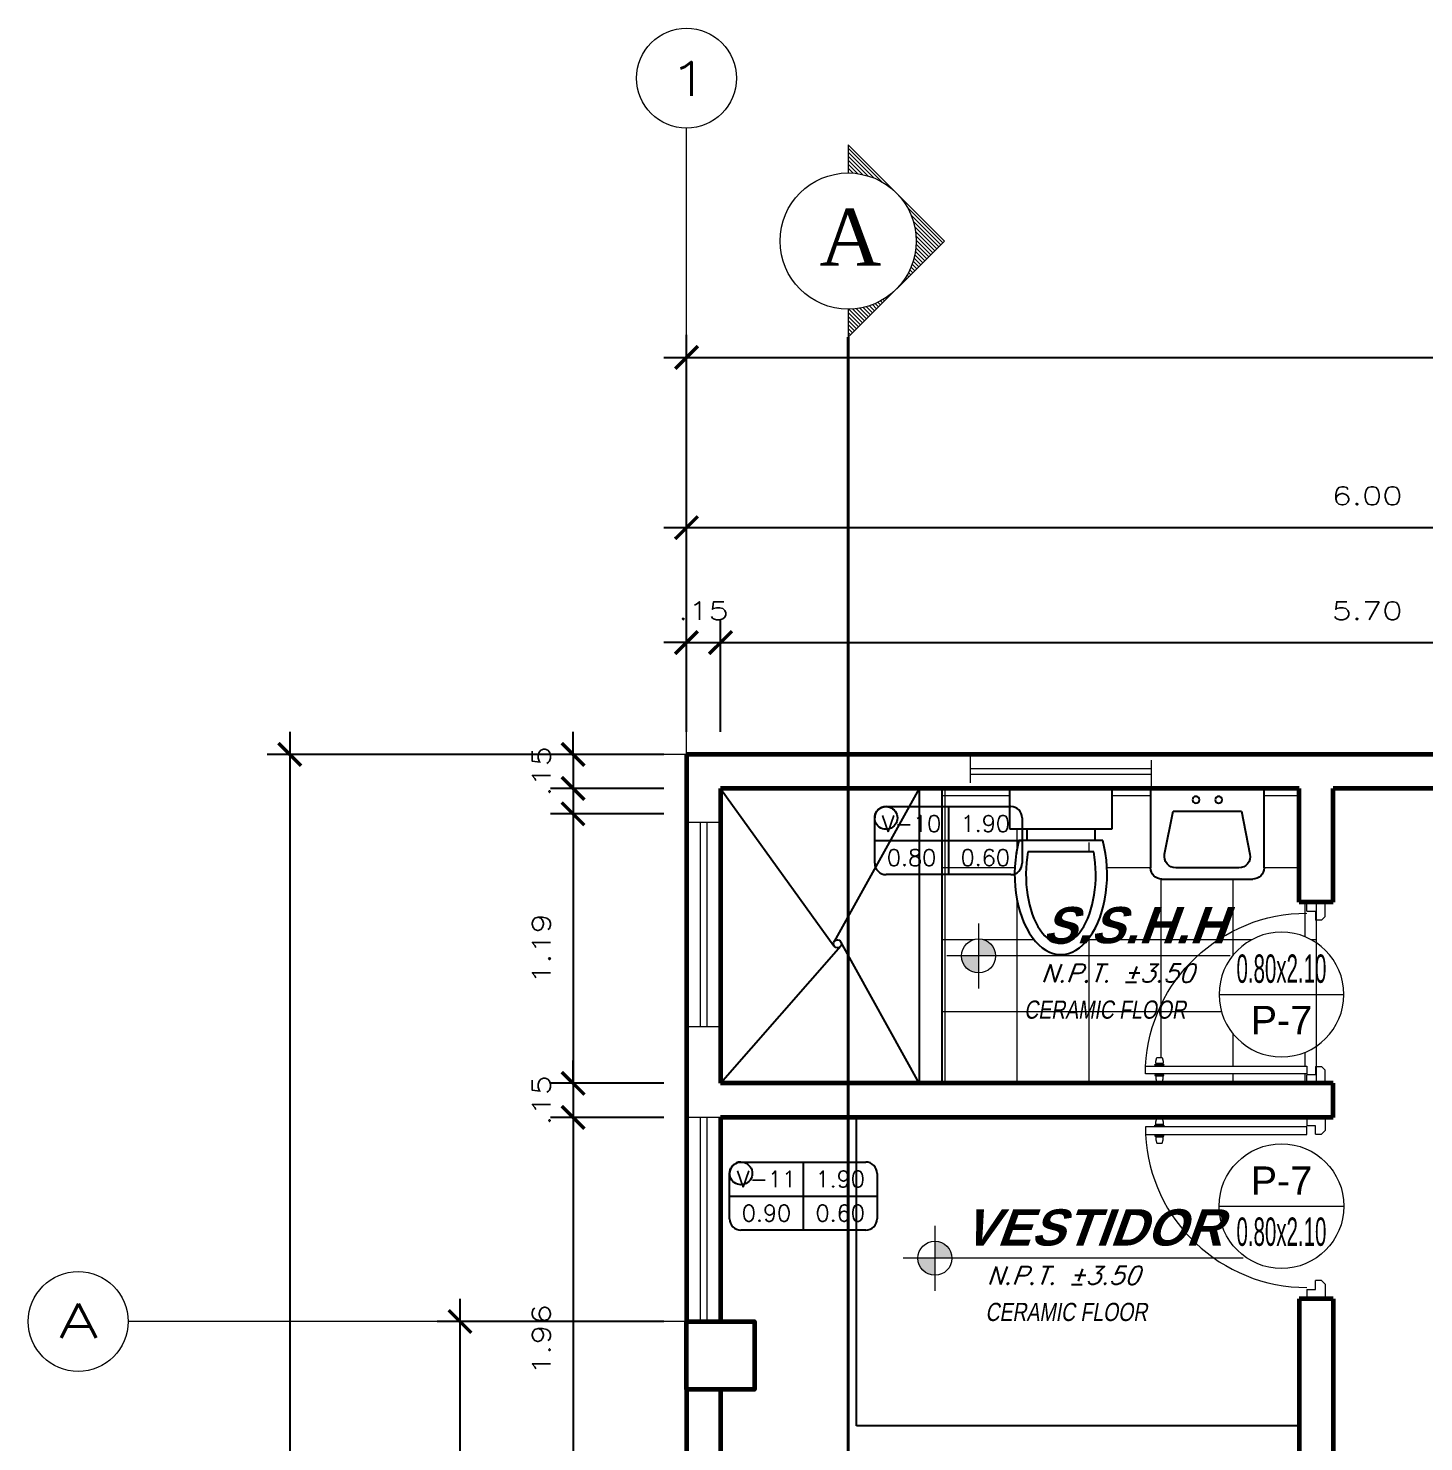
# Model space of a CAD drawing. Header units: millimetres. Extents: x 1313 to 1393.8, y 883.5 to 926.2.
# Drawn here: x 1332.88 to 1339.03, y 919.97 to 926.2 of the extents above; entities that cross this region are included whole.
import ezdxf
from ezdxf.enums import TextEntityAlignment as Align

# ---------------------------------------------------------------- set-up
doc = ezdxf.new("R2010")
doc.units = ezdxf.units.MM
doc.linetypes.add('ACAD_ISO02W100', pattern=[15, 12, -3])
doc.linetypes.add('HIDDEN2', pattern=[0.1875, 0.125, -0.0625])
for name, color, linetype, lineweight in [('ambientes', 254, 'Continuous', 25), ('columnas', 40, 'Continuous', 60), ('cotas', 87, 'Continuous', 15), ('COTNIV', 40, 'Continuous', 18), ('ejes', 147, 'Continuous', 5), ('INDICADORES', 101, 'Continuous', 5), ('Layer3', 31, 'Continuous', 5), ('Linea Corte', 24, 'ACAD_ISO02W100', 70), ('lineas delgadas', 252, 'Continuous', 5), ('Muros confinados', 3, 'Continuous', 60), ('proy', 42, 'HIDDEN2', 5), ('Puertas', 35, 'Continuous', 13), ('Texto niveles', 4, 'Continuous', 18), ('TEXTOS', 7, 'Continuous', 20)]:
    doc.layers.add(name, color=color, linetype=linetype, lineweight=lineweight)
for name, color, linetype in [('CODIGOS', 31, 'Continuous'), ('Muebles', 2, 'Continuous'), ('Muro Bajo', 2, 'Continuous')]:
    doc.layers.add(name, color=color, linetype=linetype)
doc.styles.add('ACOT', font='simplex.shx', dxfattribs={"height": 0.08})
doc.styles.add('AMBIENTES', font='arialbd.ttf', dxfattribs={"height": 0.18})
doc.styles.add('R80-50', font='romans.shx', dxfattribs={"width": 1.3, "height": 0.08})
doc.styles.add('ROMANS', font='romans')
doc.styles.add('STYLE1', font='arial.ttf')
doc.styles.add('TEXTOS', font='times.ttf', dxfattribs={"oblique": 20, "height": 0.2})
doc.styles.add('TITULOS', font='sanss___.ttf', dxfattribs={"height": 0.3})
doc.dimstyles.new('HORIZONTAL 1.1', dxfattribs={"dimtxt": 0.2, "dimasz": 0.1, "dimexe": 0.1, "dimexo": 0.1, "dimgap": 0.1, "dimtad": 2, "dimzin": 4, "dimdsep": 46, "dimtxsty": 'R80-50', "dimblk": 'ARCHTICK', "dimcen": 0.09, "dimdle": 0.1, "dimclrd": 256, "dimclre": 256, "dimclrt": 7, "dimaunit": 1, "dimazin": 0, "dimtfac": 1, "dimtix": 1, "dimtmove": 0, "dimatfit": 3, "dimldrblk": 'ARCHTICK', "dimfxl": 1, "dimtolj": 1, "dimtzin": 0, "dimarcsym": 0})

# ---------------------------------------------------------------- blocks, each defined once
blk = doc.blocks.new('_ArchTick')
at = {"color": 0, "const_width": 0.15}
blk.add_lwpolyline([(-0.5, -0.5), (0.5, 0.5)], dxfattribs=at)
blk = doc.blocks.new('*D407')
at = {"layer": 'cotas', "lineweight": -2, "transparency": 16777216}
for p, q in [((1335.283520734275, 922.9952182237882), (1335.283520734275, 923.0952182237883)), ((1335.683520734275, 922.9952182237882), (1335.183520734276, 922.9952182237882)), ((1335.283520734275, 922.9952182237882), (1335.283520734275, 922.84521822379)), ((1335.683520734275, 922.84521822379), (1335.183520734276, 922.84521822379)), ((1335.283520734275, 922.84521822379), (1335.283520734275, 922.74521822379))]:
    blk.add_line(p, q, dxfattribs=at)
at = {"layer": 'Defpoints', "color": 0, "transparency": 16777216}
for p in [(1335.783520734275, 922.9952182237882), (1335.283520734275, 922.84521822379), (1335.783520734275, 922.84521822379)]:
    blk.add_point(p, dxfattribs=at)
at = {"layer": 'cotas', "lineweight": -2, "transparency": 16777216, "xscale": 0.1, "yscale": 0.1, "zscale": 0.1}
for p, rotation in [((1335.283520734275, 922.9952182237882), 270), ((1335.283520734275, 922.84521822379), 90)]:
    blk.add_blockref('_ArchTick', p, dxfattribs=dict(at, rotation=rotation))
at = {"layer": 'cotas', "color": 7, "transparency": 16777216, "insert": (1335.143520734275, 922.9202182237884), "char_height": 0.08, "attachment_point": 5, "rotation": 90, "style": 'R80-50'}
blk.add_mtext('\\A1;.15', dxfattribs=at)
blk = doc.blocks.new('*D408')
at = {"layer": 'cotas', "lineweight": -2, "transparency": 16777216}
for p, q in [((1335.283520734275, 922.8334055234831), (1335.283520734275, 921.4452182237839)), ((1335.683520734275, 922.733405523483), (1335.183520734276, 922.733405523483)), ((1335.683520734278, 921.5452182237839), (1335.183520734276, 921.5452182237839))]:
    blk.add_line(p, q, dxfattribs=at)
at = {"layer": 'Defpoints', "color": 0, "transparency": 16777216}
for p in [(1335.783520734275, 922.733405523483), (1335.283520734275, 921.5452182237839), (1335.783520734278, 921.5452182237839)]:
    blk.add_point(p, dxfattribs=at)
at = {"layer": 'cotas', "lineweight": -2, "transparency": 16777216, "xscale": 0.1, "yscale": 0.1, "zscale": 0.1}
for p, rotation in [((1335.283520734275, 922.733405523483), 90), ((1335.283520734275, 921.5452182237839), 270)]:
    blk.add_blockref('_ArchTick', p, dxfattribs=dict(at, rotation=rotation))
at = {"layer": 'cotas', "color": 7, "transparency": 16777216, "insert": (1335.143520734275, 922.1393118736328), "char_height": 0.08, "attachment_point": 5, "rotation": 90, "style": 'R80-50'}
blk.add_mtext('\\A1;1.19', dxfattribs=at)
blk = doc.blocks.new('*D577')
at = {"layer": 'cotas', "lineweight": -2, "transparency": 16777216}
for p, q in [((1335.783520734275, 923.0952182237878), (1335.783520734275, 923.5884435269139)), ((1335.933520734275, 923.0952182237878), (1335.933520734275, 923.5884435269139)), ((1335.783520734275, 923.4884435269139), (1335.683520734275, 923.4884435269139)), ((1335.783520734275, 923.4884435269139), (1335.933520734275, 923.4884435269139)), ((1335.933520734275, 923.4884435269139), (1336.033520734275, 923.4884435269139))]:
    blk.add_line(p, q, dxfattribs=at)
at = {"layer": 'Defpoints', "color": 0, "transparency": 16777216}
for p in [(1335.933520734275, 923.4884435269139), (1335.783520734275, 922.9952182237878), (1335.933520734275, 922.9952182237878)]:
    blk.add_point(p, dxfattribs=at)
at = {"layer": 'cotas', "lineweight": -2, "transparency": 16777216, "xscale": 0.1, "yscale": 0.1, "zscale": 0.1}
blk.add_blockref('_ArchTick', (1335.783520734275, 923.4884435269139), dxfattribs=at)
at = {"layer": 'cotas', "lineweight": -2, "transparency": 16777216, "xscale": 0.1, "yscale": 0.1, "zscale": 0.1, "rotation": 180}
blk.add_blockref('_ArchTick', (1335.933520734275, 923.4884435269139), dxfattribs=at)
at = {"layer": 'cotas', "color": 7, "transparency": 16777216, "insert": (1335.858520734275, 923.6284435269139), "char_height": 0.08, "attachment_point": 5, "style": 'R80-50'}
blk.add_mtext('\\A1;.15', dxfattribs=at)
blk = doc.blocks.new('*D412')
at = {"layer": 'cotas', "lineweight": -2, "transparency": 16777216}
for p, q in [((1335.933520734275, 923.0952182237878), (1335.933520734275, 923.5884435269139)), ((1341.633520734274, 923.0952182237874), (1341.633520734274, 923.5884435269139)), ((1335.833520734275, 923.4884435269139), (1341.733520734274, 923.4884435269139))]:
    blk.add_line(p, q, dxfattribs=at)
at = {"layer": 'Defpoints', "color": 0, "transparency": 16777216}
for p in [(1341.633520734274, 923.4884435269139), (1335.933520734275, 922.9952182237878), (1341.633520734274, 922.9952182237873)]:
    blk.add_point(p, dxfattribs=at)
at = {"layer": 'cotas', "lineweight": -2, "transparency": 16777216, "xscale": 0.1, "yscale": 0.1, "zscale": 0.1, "rotation": 180}
blk.add_blockref('_ArchTick', (1335.933520734275, 923.4884435269139), dxfattribs=at)
at = {"layer": 'cotas', "lineweight": -2, "transparency": 16777216, "xscale": 0.1, "yscale": 0.1, "zscale": 0.1}
blk.add_blockref('_ArchTick', (1341.633520734274, 923.4884435269139), dxfattribs=at)
at = {"layer": 'cotas', "color": 7, "transparency": 16777216, "insert": (1338.783520734274, 923.6284435269139), "char_height": 0.08, "attachment_point": 5, "style": 'R80-50'}
blk.add_mtext('\\A1;5.70', dxfattribs=at)
blk = doc.blocks.new('*D421')
at = {"layer": 'cotas', "lineweight": -2, "transparency": 16777216}
for p, q in [((1334.784764294097, 920.5952182237883), (1334.784764294097, 914.3952182237882)), ((1335.683520734275, 920.4952182237882), (1334.684764294097, 920.4952182237882)), ((1335.683520734285, 914.4952182237882), (1334.684764294097, 914.4952182237882))]:
    blk.add_line(p, q, dxfattribs=at)
at = {"layer": 'Defpoints', "color": 0, "transparency": 16777216}
for p in [(1335.783520734275, 920.4952182237882), (1334.784764294097, 914.4952182237882), (1335.783520734285, 914.4952182237882)]:
    blk.add_point(p, dxfattribs=at)
at = {"layer": 'cotas', "lineweight": -2, "transparency": 16777216, "xscale": 0.1, "yscale": 0.1, "zscale": 0.1}
for p, rotation in [((1334.784764294097, 920.4952182237882), 90), ((1334.784764294097, 914.4952182237882), 270)]:
    blk.add_blockref('_ArchTick', p, dxfattribs=dict(at, rotation=rotation))
at = {"layer": 'cotas', "color": 7, "transparency": 16777216, "insert": (1334.644764294097, 917.4952182237876), "char_height": 0.08, "attachment_point": 5, "rotation": 90, "style": 'R80-50'}
blk.add_mtext('\\A1;6.00', dxfattribs=at)
blk = doc.blocks.new('*D423')
at = {"layer": 'cotas', "lineweight": -2, "transparency": 16777216}
for p, q in [((1334.034764294097, 923.0952182237883), (1334.034764294097, 908.3952182237878)), ((1335.683520734275, 922.9952182237882), (1333.934764294097, 922.9952182237882)), ((1335.683520734274, 908.4952182237878), (1333.934764294097, 908.4952182237878))]:
    blk.add_line(p, q, dxfattribs=at)
at = {"layer": 'Defpoints', "color": 0, "transparency": 16777216}
for p in [(1335.783520734275, 922.9952182237882), (1334.034764294097, 908.4952182237878), (1335.783520734274, 908.4952182237878)]:
    blk.add_point(p, dxfattribs=at)
at = {"layer": 'cotas', "lineweight": -2, "transparency": 16777216, "xscale": 0.1, "yscale": 0.1, "zscale": 0.1}
for p, rotation in [((1334.034764294097, 922.9952182237882), 90), ((1334.034764294097, 908.4952182237878), 270)]:
    blk.add_blockref('_ArchTick', p, dxfattribs=dict(at, rotation=rotation))
at = {"layer": 'cotas', "color": 7, "transparency": 16777216, "insert": (1333.780237545126, 915.7452182237873), "char_height": 0.3, "attachment_point": 5, "rotation": 90, "style": 'TITULOS'}
blk.add_mtext('\\A1;14.50', dxfattribs=at)
blk = doc.blocks.new('*D427')
at = {"layer": 'cotas', "lineweight": -2, "transparency": 16777216}
for p, q in [((1335.783520734275, 923.0952182237887), (1335.783520734275, 924.0952877576655)), ((1341.783520734275, 923.0952182237887), (1341.783520734275, 924.0952877576655)), ((1335.683520734275, 923.9952877576654), (1341.883520734274, 923.9952877576654))]:
    blk.add_line(p, q, dxfattribs=at)
at = {"layer": 'Defpoints', "color": 0, "transparency": 16777216}
for p in [(1341.783520734275, 923.9952877576654), (1335.783520734275, 922.9952182237887), (1341.783520734275, 922.9952182237887)]:
    blk.add_point(p, dxfattribs=at)
at = {"layer": 'cotas', "lineweight": -2, "transparency": 16777216, "xscale": 0.1, "yscale": 0.1, "zscale": 0.1, "rotation": 180}
blk.add_blockref('_ArchTick', (1335.783520734275, 923.9952877576654), dxfattribs=at)
at = {"layer": 'cotas', "lineweight": -2, "transparency": 16777216, "xscale": 0.1, "yscale": 0.1, "zscale": 0.1}
blk.add_blockref('_ArchTick', (1341.783520734275, 923.9952877576654), dxfattribs=at)
at = {"layer": 'cotas', "color": 7, "transparency": 16777216, "insert": (1338.783520734275, 924.1352877576654), "char_height": 0.08, "attachment_point": 5, "style": 'R80-50'}
blk.add_mtext('\\A1;6.00', dxfattribs=at)
blk = doc.blocks.new('*D429')
at = {"layer": 'cotas', "lineweight": -2, "transparency": 16777216}
for p, q in [((1335.783520734275, 923.0952182237887), (1335.783520734275, 924.8452877576655)), ((1349.133520734274, 923.0952182237892), (1349.133520734274, 924.8452877576655)), ((1335.683520734275, 924.7452877576654), (1349.233520734274, 924.7452877576654))]:
    blk.add_line(p, q, dxfattribs=at)
at = {"layer": 'Defpoints', "color": 0, "transparency": 16777216}
for p in [(1349.133520734274, 924.7452877576654), (1335.783520734275, 922.9952182237887), (1349.133520734274, 922.9952182237892)]:
    blk.add_point(p, dxfattribs=at)
at = {"layer": 'cotas', "lineweight": -2, "transparency": 16777216, "xscale": 0.1, "yscale": 0.1, "zscale": 0.1, "rotation": 180}
blk.add_blockref('_ArchTick', (1335.783520734275, 924.7452877576654), dxfattribs=at)
at = {"layer": 'cotas', "lineweight": -2, "transparency": 16777216, "xscale": 0.1, "yscale": 0.1, "zscale": 0.1}
blk.add_blockref('_ArchTick', (1349.133520734274, 924.7452877576654), dxfattribs=at)
at = {"layer": 'cotas', "color": 7, "transparency": 16777216, "insert": (1341.783520734275, 925.0000202679535), "char_height": 0.3, "attachment_point": 5, "style": 'TITULOS'}
blk.add_mtext('\\A1;13.35', dxfattribs=at)
blk = doc.blocks.new('*D430')
at = {"layer": 'cotas', "lineweight": -2, "transparency": 16777216}
for p, q in [((1335.283520734275, 921.4952182237893), (1335.283520734275, 919.3352182237896)), ((1335.683520734275, 921.3952182237892), (1335.183520734276, 921.3952182237892)), ((1335.683520734275, 919.4352182237897), (1335.183520734276, 919.4352182237897))]:
    blk.add_line(p, q, dxfattribs=at)
at = {"layer": 'Defpoints', "color": 0, "transparency": 16777216}
for p in [(1335.783520734275, 921.3952182237892), (1335.283520734275, 919.4352182237897), (1335.783520734275, 919.4352182237897)]:
    blk.add_point(p, dxfattribs=at)
at = {"layer": 'cotas', "lineweight": -2, "transparency": 16777216, "xscale": 0.1, "yscale": 0.1, "zscale": 0.1}
for p, rotation in [((1335.283520734275, 921.3952182237892), 90), ((1335.283520734275, 919.4352182237897), 270)]:
    blk.add_blockref('_ArchTick', p, dxfattribs=dict(at, rotation=rotation))
at = {"layer": 'cotas', "color": 7, "transparency": 16777216, "insert": (1335.143520734275, 920.4152182237888), "char_height": 0.08, "attachment_point": 5, "rotation": 90, "style": 'R80-50'}
blk.add_mtext('\\A1;1.96', dxfattribs=at)
blk = doc.blocks.new('*D551')
at = {"layer": 'cotas', "lineweight": -2, "transparency": 16777216}
for p, q in [((1335.283520734275, 921.5452182237839), (1335.283520734275, 921.6452182237839)), ((1335.683520734278, 921.5452182237839), (1335.183520734276, 921.5452182237839)), ((1335.283520734275, 921.5452182237839), (1335.283520734275, 921.3952182237888)), ((1335.683520734282, 921.3952182237888), (1335.183520734276, 921.3952182237888)), ((1335.283520734275, 921.3952182237888), (1335.283520734275, 921.2952182237888))]:
    blk.add_line(p, q, dxfattribs=at)
at = {"layer": 'Defpoints', "color": 0, "transparency": 16777216}
for p in [(1335.783520734278, 921.5452182237839), (1335.283520734275, 921.3952182237888), (1335.783520734281, 921.3952182237888)]:
    blk.add_point(p, dxfattribs=at)
at = {"layer": 'cotas', "lineweight": -2, "transparency": 16777216, "xscale": 0.1, "yscale": 0.1, "zscale": 0.1}
for p, rotation in [((1335.283520734275, 921.5452182237839), 270), ((1335.283520734275, 921.3952182237888), 90)]:
    blk.add_blockref('_ArchTick', p, dxfattribs=dict(at, rotation=rotation))
at = {"layer": 'cotas', "color": 7, "transparency": 16777216, "insert": (1335.143520734275, 921.4702182237857), "char_height": 0.08, "attachment_point": 5, "rotation": 90, "style": 'R80-50'}
blk.add_mtext('\\A1;.15', dxfattribs=at)
blk = doc.blocks.new('INO75-01')
for p, q in [((0, 0.2249999999999943), (0.1800000000000068, 0.2249999999999943)), ((0, -0.2249999999999943), (0, 0.2249999999999943)), ((0.1800000000000068, 0.2249999999999943), (0.1800000000000068, -0.2249999999999943)), ((0.1800000000000068, -0.2249999999999943), (0, -0.2249999999999943))]:
    blk.add_line(p, q)
at = {"linetype": 'HIDDEN2'}
for p, q in [((0.1800000000000068, 0.1499999999999986), (0.2300000000000182, 0.1499999999999986)), ((0.1800000000000068, -0.1500000000000057), (0.2300000000000182, -0.1500000000000057))]:
    blk.add_line(p, q, dxfattribs=at)
for points in [[(0.2300000000000182, 0.1845588526671662), (0.2300000000000182, -0.1845588526671662)], [(0.280000000000018, 0.1451869226585609), (0.280000000000018, -0.1451869226585609)]]:
    blk.add_lwpolyline(points)
for major_axis, ratio, start_param, end_param in [((0.3525707902876398, -7.828644183752505e-16), 0.5784260567748055, -2.010251506977173, 2.010251506977181), ((0.30257079028764, -7.622209603519594e-16), 0.5084145359543746, -1.907630861705541, 1.90763086170555)]:
    blk.add_ellipse((0.3799999999999955, 0), major_axis=major_axis, ratio=ratio, start_param=start_param, end_param=end_param)
blk = doc.blocks.new('LAV54-02')
for p, q in [((-0.25, -0.3500000000000014), (-0.25, 0)), ((-0.25, 0), (0.25, 0)), ((0.25, 0), (0.25, -0.3500000000000014)), ((-0.1500000000000004, -0.1000000000000014), (-0.1880388386486178, -0.2901941932430887)), ((0.1500000000000004, -0.1000000000000014), (-0.1500000000000004, -0.1000000000000014)), ((0.1880388386486178, -0.2901941932430887), (0.1500000000000004, -0.1000000000000014)), ((-0.139009804864072, -0.3500000000000014), (0.139009804864072, -0.3500000000000014)), ((0.1999999999999993, -0.3999999999999986), (-0.1999999999999993, -0.3999999999999986))]:
    blk.add_line(p, q)
for centre in [(-0.05000000000000071, -0.04999999999999716), (0.05000000000000071, -0.04999999999999716)]:
    blk.add_circle(centre, 0.015)
for centre, radius, start, end in [((-0.139009804864072, -0.2999999999999972), 0.05000000000000004, 168.6900675259798, 270), ((0.139009804864072, -0.2999999999999972), 0.05000000000000004, 270.0000000000001, 11.30993247402031), ((-0.1999999999999993, -0.3500000000000014), 0.05000000000000003, 180, 270), ((0.1999999999999993, -0.3500000000000014), 0.05000000000000003, 270, 0)]:
    blk.add_arc(centre, radius, start, end)
blk = doc.blocks.new('VANOS')
at = {"color": 2}
for p, q in [((-0.2749999999999915, 0.1499999999999968), (0.2750000000000057, 0.1500000000000004)), ((0, 0.1499999999999986), (0, -0.1500000000000021)), ((-0.3250000000000171, -0.100000000000005), (-0.3250000000000171, 0.09999999999999964)), ((0.3250000000000028, 0.09999999999999964), (0.3250000000000028, -0.09999999999999787)), ((-0.3250000000000028, 0), (0.3250000000000028, 0)), ((0.2749999999999915, -0.1500000000000039), (-0.2750000000000057, -0.1500000000000039))]:
    blk.add_line(p, q, dxfattribs=at)
for centre, radius, start, end in [((-0.2750000000000057, 0.1000000000000014), 0.04999999999999716, 180, 180.000000000001), ((-0.2749999999999915, 0.1000000000000014), 0.05, 90, 180), ((0.2750000000000057, 0.1000000000000014), 0.04999999999999805, 90, 90), ((0.2750000000000057, 0.09999999999999787), 0.05, 0, 89.99999999999984), ((-0.2750000000000057, -0.1000000000000014), 0.04999999999999893, 179.999999999998, 270), ((0.2749999999999915, -0.1000000000000014), 0.05000000000000071, 270.0000000000041, 4.071109992273244e-12)]:
    blk.add_arc(centre, radius, start, end, dxfattribs=at)
at = {"color": 3, "style": 'ROMANS'}
for tag, p in [('VANO', (-0.1625000000000085, 0.07499999999999751)), ('ALFEIZAR', (0.1625000000000085, 0.07500000000000107)), ('ANCHO', (-0.1624999999999943, -0.07500000000000107)), ('ALTURA', (0.1625000000000085, -0.07499999999999929))]:
    blk.add_attdef(tag, text='', height=0.0725, dxfattribs=at).set_placement(p, align=Align.MIDDLE)
blk = doc.blocks.new('P90-1')
for p, q in [((-0.9990517566913795, 0.005935422918673439), (-0.9990517566913795, 0.0959354229186733)), ((-0.9940517566913787, 0.0959354229186733), (-0.9990517566913795, 0.0959354229186733)), ((-0.9488046350236647, 0.1009354229186741), (-0.9940517566913787, 0.1009354229186741)), ((-0.9940517566913787, 0.0959354229186733), (-0.9940517566913787, 0.1009354229186741)), ((-0.004051756691380248, 0.1009354229186741), (-0.05237351597615536, 0.1009354229186741)), ((-0.004051756691380248, 0.1009354229186741), (-0.004051756691380248, 0.0959354229186733)), ((0.0009482433086205333, 0.0959354229186733), (-0.004051756691380248, 0.0959354229186733)), ((0.0009482433086205333, 0.0959354229186733), (0.0009482433086205333, 0.005935422918673439)), ((-0.9940517566913787, 0.005935422918673439), (-0.9990517566913795, 0.005935422918673439)), ((-0.9940517566913787, 0.000935422918672657), (-0.9940517566913787, 0.005935422918673439)), ((-0.9190517566913794, 0.000935422918672657), (-0.9940517566913787, 0.000935422918672657)), ((-0.8990517566913798, 0.02093542291867401), (-0.9190517566913794, 0.000935422918672657)), ((-0.8990517566913798, 0.02093542291867401), (-0.8990517566913798, 0.05472381416213601)), ((-0.09905175669137911, 0.05472381416213601), (-0.09905175669137911, 0.02093542291867401)), ((-0.09905175669137911, 0.02093542291867401), (-0.07905175669137954, 0.000935422918672657)), ((-0.004051756691380248, 0.000935422918672657), (-0.07905175669137954, 0.000935422918672657)), ((-0.004051756691380248, 0.005935422918673439), (-0.004051756691380248, 0.000935422918672657)), ((0.0009482433086205333, 0.005935422918673439), (-0.004051756691380248, 0.005935422918673439))]:
    blk.add_line(p, q)
for points in [[(-0.1055768771159933, 0.932087397904283), (-0.1101666955382914, 0.9320873979042812), (-0.1101666955382896, 0.8838561757099654), (-0.1055768771159933, 0.8838561757099619)], [(-0.05905045993646674, 0.9844227219258652), (-0.1001612735924624, 0.9844227219258634), (-0.1001612735924624, 0.1012135621264321), (-0.05905045993646496, 0.1012135621264321)], [(-0.05355882323787142, 0.932087397904283), (-0.04896900481557687, 0.9320873979042812), (-0.04896900481557509, 0.8838561757099654), (-0.05355882323787142, 0.8838561757099654)], [(-0.1139915255970934, 0.9274939543605996), (-0.1284152196437027, 0.9274939543605996), (-0.1484152196437005, 0.9224939543605988), (-0.1484152196437023, 0.892684088653457), (-0.128415219643701, 0.8876840886534598), (-0.1139915255970951, 0.8876840886534563)], [(-0.04514417475677135, 0.9274939543605996), (-0.03072048071016198, 0.9274939543605996), (-0.01072048071016418, 0.9224939543605988), (-0.01072048071016241, 0.892684088653457), (-0.03072048071016376, 0.8876840886534563), (-0.04514417475676957, 0.8876840886534598)]]:
    blk.add_lwpolyline(points, close=True)
for points in [[(-0.9488046350236647, 0.1009354229186741), (-0.9488046350236647, 0.05472381416213601), (-0.8990517566913798, 0.05472381416213601)], [(-0.09905175669137911, 0.05472381416213601), (-0.05237351597615536, 0.05472381416213601), (-0.05237351597615536, 0.1009354229186741)]]:
    blk.add_lwpolyline(points)
blk.add_arc((-0.05237351597615536, 0.1009354229186741), 0.88477877307552, 93.09610705437265, 180)
blk = doc.blocks.new('vp')
at = {"color": 21}
blk.add_lwpolyline([(-0.2750000000000057, 0), (0.2749999999999915, 0)], dxfattribs=at)
at = {"color": 31}
blk.add_circle((0, 0), 0.2749999999999986, dxfattribs=at)
at = {"style": 'STYLE1'}
blk.add_attdef('TIPO', text='', height=0.125, dxfattribs=at).set_placement((0, 0.05), align=Align.CENTER)
at = {"style": 'STYLE1', "width": 0.5166091167736456}
blk.add_attdef('ANCHOXALTURA', text='', height=0.125, dxfattribs=at).set_placement((-0.1981998467250108, -0.175), (0.1980668325464521, -0.175), align=Align.FIT)

msp = doc.modelspace()

# ---------------------------------------------------------------- hatches: boundary and pattern name
at = {"layer": 'cotas'}
h = msp.add_hatch(dxfattribs=at)
h.set_pattern_fill('NET', color=256, scale=0.1, style=0)
h.set_pattern_definition([(0, (4242.365768630885, -2685.573759226781), (0, 0.3175), []), (90, (4242.365768630885, -2685.573759226781), (-0.3175, 1.944126793646423e-17), [])])
edge = h.paths.add_edge_path()
edge.add_arc((1338.405973646926, 921.9366826829885), 0.2749999999999986, 56.30879729090202, 180, ccw=False)
edge.add_line((1338.558520734274, 922.1654934916094), (1338.558520734273, 922.2646323510005))
edge.add_line((1338.558520734273, 922.2646323510005), (1338.555467826123, 922.2646323510005))
edge.add_line((1338.555467826123, 922.2646323510005), (1338.555467826123, 922.3047261422423))
edge.add_line((1338.555467826123, 922.3047261422423), (1338.518227797877, 922.3047261422419))
edge.add_line((1338.518227797877, 922.3047261422419), (1338.518227797877, 922.3436616092811))
edge.add_line((1338.518227797877, 922.3436616092811), (1338.483520734273, 922.3436616092824))
edge.add_line((1338.483520734273, 922.3436616092824), (1338.483520734273, 922.8452182237882))
edge.add_line((1338.483520734273, 922.8452182237882), (1338.329163449804, 922.8452182237882))
edge.add_line((1338.329163449804, 922.8452182237882), (1338.329163449804, 922.4952182237869))
edge.add_arc((1338.279163449804, 922.4952182237869), 0.05000000000018189, -90, 0, ccw=False)
edge.add_line((1338.279163449804, 922.4452182237867), (1337.879163449804, 922.4452182237867))
edge.add_arc((1337.879163449804, 922.4952182237869), 0.05000000000018189, 180, 270, ccw=False)
edge.add_line((1337.829163449804, 922.4952182237869), (1337.829163449804, 922.8452182237886))
edge.add_line((1337.829163449804, 922.8452182237886), (1337.658520734273, 922.8452182237886))
edge.add_line((1337.658520734273, 922.8452182237886), (1337.658520734273, 922.6652182237888))
edge.add_line((1337.658520734273, 922.6652182237888), (1337.583520734273, 922.6652182237883))
edge.add_line((1337.583520734273, 922.6652182237883), (1337.583520734273, 922.6152182237881))
edge.add_line((1337.583520734273, 922.6152182237881), (1337.61807958694, 922.6152182237886))
edge.add_ellipse((1337.433520734273, 922.4652182237885), major_axis=(-2.074889638449781e-17, 0.3525707902877002), ratio=0.5784260567746484, start_angle=64.82107289037822, end_angle=295.1789271096217, ccw=False)
edge.add_line((1337.248961881606, 922.6152182237886), (1337.283520734273, 922.6152182237881))
edge.add_line((1337.283520734273, 922.6152182237881), (1337.283520734274, 922.6652182237879))
edge.add_line((1337.283520734274, 922.6652182237879), (1337.208520734273, 922.6652182237879))
edge.add_line((1337.208520734273, 922.6652182237879), (1337.208520734273, 922.8452182237882))
edge.add_line((1337.208520734273, 922.8452182237882), (1337.033520734273, 922.8452182237886))
edge.add_line((1337.033520734273, 922.8452182237886), (1336.908520734273, 922.8452182237891))
edge.add_line((1336.908520734273, 922.8452182237891), (1336.908520734274, 921.5452182237857))
edge.add_line((1336.908520734274, 921.5452182237857), (1337.857053838647, 921.545218223788))
edge.add_line((1337.857053838647, 921.545218223788), (1337.852138391206, 921.5648800135525))
edge.add_line((1337.852138391206, 921.5648800135525), (1337.852138391206, 921.5795857459741))
edge.add_line((1337.852138391206, 921.5795857459741), (1337.848436724636, 921.5795857459746))
edge.add_line((1337.848436724636, 921.5795857459746), (1337.848436724635, 921.5832844912095))
edge.add_line((1337.848436724635, 921.5832844912095), (1337.887304275996, 921.583284491209))
edge.add_line((1337.887304275996, 921.583284491209), (1337.887304275997, 921.5765034732888))
edge.add_line((1337.887304275997, 921.5765034732888), (1337.884219518941, 921.5765034732888))
edge.add_line((1337.884219518941, 921.5765034732888), (1337.884219518942, 921.5648800135539))
edge.add_line((1337.884219518942, 921.5648800135539), (1337.8793040715, 921.5452182237871))
edge.add_line((1337.8793040715, 921.5452182237871), (1338.518227797878, 921.5452182237893))
edge.add_line((1338.518227797878, 921.5452182237893), (1338.518227797878, 921.5823293010083))
edge.add_line((1338.518227797878, 921.5823293010083), (1338.555467826124, 921.5823293010078))
edge.add_line((1338.555467826124, 921.5823293010078), (1338.555467826124, 921.6199453686907))
edge.add_line((1338.555467826124, 921.6199453686907), (1338.558520734276, 921.6199453686911))
edge.add_line((1338.558520734276, 921.6199453686911), (1338.558520734275, 921.7078718743685))
edge.add_arc((1338.405973646926, 921.9366826829889), 0.2749999999999986, 180.0000000000948, 303.6912027093082, ccw=False)
edge = h.paths.add_edge_path(flags=16)
edge.add_ellipse((1338.518227797878, 921.5823293010078), major_axis=(-0.5041718701496128, 0.5041718701496127), ratio=0.9999999999999927, start_angle=-2.3326610542367234, end_angle=41.90389294569371, ccw=False)
edge.add_line((1338.034994192433, 922.1066038777983), (1337.145907528241, 922.1066038777979))
edge.add_arc((1337.070907528242, 922.1066038777979), 0.0749999999998181, -180, 0, ccw=False)
edge.add_arc((1337.070907528242, 922.1066038777979), 0.0749999999998181, 0, 180, ccw=False)
edge.add_line((1337.145907528241, 922.1066038777979), (1338.034994192433, 922.1066038777974))
edge.add_ellipse((1338.518227797878, 921.5823293010078), major_axis=(-0.5041718701496128, 0.5041718701496127), ratio=0.9999999999999927, start_angle=-2.332661054236671, end_angle=41.90389294569372)
edge.add_line((1337.806261846995, 921.6208394825687), (1338.51800365697, 921.6208394825687))
edge.add_line((1338.51800365697, 921.6208394825687), (1338.518003656969, 921.5877099745742))
edge.add_line((1338.518003656969, 921.5877099745742), (1337.806261846995, 921.5877099745728))
edge.add_line((1337.806261846995, 921.5877099745728), (1337.806261846995, 921.6208394825737))
h.paths.add_polyline_path([(1337.856167684845, 921.6597253461484), (1337.880190225303, 921.659725346148), (1337.884219518941, 921.6436081715917), (1337.884219518942, 921.6289024391692), (1337.887304275997, 921.6289024391697), (1337.887304275997, 921.6252036939347), (1337.848436724636, 921.6252036939338), (1337.848436724635, 921.631984711855), (1337.852138391206, 921.6319847118546), (1337.852138391206, 921.6436081715904)], flags=16)
h.paths.add_polyline_path([(1337.31793736395, 921.978249909009), (1338.119842125854, 921.963691099638), (1338.163518553966, 922.0836910996379), (1337.361613792061, 922.0982499090089)], flags=8)
h.paths.add_polyline_path([(1337.309244361004, 922.1184182384125), (1338.259601015343, 922.1184182384125), (1338.259601015343, 922.366767488071), (1337.309244361004, 922.366767488071)], flags=24)
h.paths.add_polyline_path([(1337.220892728765, 921.8136851726961), (1338.028892728765, 921.8066320934679), (1338.05005196645, 921.9266320934678), (1337.24205196645, 921.933685172696)], flags=8)
at = {"layer": 'INDICADORES'}
h = msp.add_hatch(dxfattribs=at)
h.set_pattern_fill('ANSI31', color=256, scale=0.1, angle=-90.00000000030215, style=0)
h.set_pattern_definition([(314.9999999996979, (1315.521897991598, 927.8333323656768), (0.008838834764878456, 0.008838834764785237), [])])
h.paths.add_polyline_path([(1336.920426131636, 925.2585689223558), (1336.70829409495, 925.4707009553165, -0.4142135623730939), (1336.708294096813, 925.0464368856699)])
h.paths.add_polyline_path([(1336.708294096813, 925.0464368856699, -0.1989123673796611), (1336.496162061989, 924.9585689234734), (1336.496162061989, 924.8343048545719)])
h.paths.add_polyline_path([(1336.496162063852, 925.6828329920024), (1336.496162061989, 925.5585689212382, -0.198912367379658), (1336.70829409495, 925.4707009553165)])
at = {"layer": 'lineas delgadas'}
h = msp.add_hatch(color=256, dxfattribs=at)
h.paths.add_polyline_path([(1337.070907528242, 922.031603877798), (1337.070907528242, 922.1066038777979), (1336.995907528242, 922.1066038777979, 0.414213562373145)])
h.paths.add_polyline_path([(1337.070907528242, 922.1066038777979), (1337.145907528241, 922.1066038777979, 0.4142135623730618), (1337.070907528242, 922.1816038777977)])
h = msp.add_hatch(color=256, dxfattribs=at)
h.paths.add_polyline_path([(1336.878487881314, 920.6988846279339), (1336.878487881314, 920.7738846279337), (1336.803487881314, 920.7738846279337, 0.414213562373145)])
h.paths.add_polyline_path([(1336.878487881314, 920.7738846279337), (1336.953487881313, 920.7738846279337, 0.4142135623730618), (1336.878487881314, 920.8488846279336)])

# ---------------------------------------------------------------- linework, layer by layer
at = {"layer": 'columnas'}
msp.add_lwpolyline([(1335.783520734275, 920.4952182237892), (1336.083520734275, 920.4952182237892), (1336.083520734275, 920.1952182237885), (1335.783520734275, 920.1952182237885)], close=True, dxfattribs=at)
at = {"layer": 'cotas'}
for p, q in [((1335.783520734275, 922.9952182237878), (1335.283520734275, 922.9952182237878)), ((1338.558520734273, 922.3436616092815), (1338.558520734275, 921.5452182237893))]:
    msp.add_line(p, q, dxfattribs=at)
at = {"layer": 'ejes', "color": 5, "ltscale": 3}
for points in [[(1335.783520734275, 922.9952182237887), (1335.783520734275, 925.7567379548925)], [(1336.083520734275, 920.4952182237882), (1333.322001003171, 920.4952182237882)]]:
    msp.add_lwpolyline(points, dxfattribs=at)
at = {"layer": 'ejes', "color": 4, "linetype": 'Continuous'}
for centre in [(1335.783520734275, 925.9765083241525), (1333.102230633911, 920.4952182237882)]:
    msp.add_circle(centre, 0.22, dxfattribs=at)
at = {"layer": 'INDICADORES'}
msp.add_lwpolyline([(1336.496162061989, 924.9585689234734), (1336.496162061989, 924.8343048545719), (1336.920426131636, 925.2585689223558), (1336.496162063852, 925.6828329920024), (1336.496162061989, 925.5585689212382)], dxfattribs=at)
msp.add_circle((1336.496162061989, 925.2585689204932), 0.3, dxfattribs=at)
at = {"layer": 'Linea Corte', "lineweight": 40, "ltscale": 3}
msp.add_line((1336.496162061989, 924.8343048545719), (1336.496162061987, 905.2501380503484), dxfattribs=at)
at = {"layer": 'lineas delgadas'}
for p, q in [((1337.070907528242, 922.2498780020858), (1337.070907528242, 921.9633297535099)), ((1338.179485419978, 922.1066038777979), (1336.931249216436, 922.1066038777979)), ((1336.878487881314, 920.9171587522217), (1336.878487881314, 920.6306105036458)), ((1338.237333070907, 920.7738846279337), (1336.738829569508, 920.7738846279337))]:
    msp.add_line(p, q, dxfattribs=at)
for centre in [(1337.070907528242, 922.1066038777979), (1336.878487881314, 920.7738846279337)]:
    msp.add_circle(centre, 0.075, dxfattribs=at)
at = {"layer": 'Muebles'}
for p, q in [((1336.533520734275, 921.3952182237897), (1335.933520734277, 921.3952182237897)), ((1336.533520734275, 920.0352182237909), (1336.533520734275, 921.3952182237897)), ((1338.483520734273, 920.0352182237928), (1336.533520734275, 920.0352182237914))]:
    msp.add_line(p, q, dxfattribs=at)
at = {"layer": 'Muro Bajo'}
for p, q in [((1335.933520734275, 922.8452182237891), (1336.433569416874, 922.1519132517362)), ((1336.808520734273, 922.8452182237886), (1336.434252260342, 922.1699669935895)), ((1336.808520734273, 922.8452182237886), (1336.808520734273, 921.5452182237857)), ((1336.908520734273, 922.8452182237886), (1336.908520734273, 921.5452182237857)), ((1335.933520734277, 921.5452182237839), (1336.464183718999, 922.1514638476935)), ((1336.808520734273, 921.5452182237857), (1336.464413184178, 922.1688714460822))]:
    msp.add_line(p, q, dxfattribs=at)
msp.add_circle((1336.449003996772, 922.1603692568244), 0.01759915562433889, dxfattribs=at)
at = {"layer": 'Muros confinados'}
for p, q in [((1338.483520734273, 922.9952182237882), (1335.783520734275, 922.9952182237887)), ((1335.783520734275, 922.9952182237887), (1335.783520734275, 921.3952182237888)), ((1339.158520734275, 922.9952182237887), (1338.483520734273, 922.9952182237882)), ((1338.483520734273, 922.8452182237882), (1335.933520734274, 922.8452182237891)), ((1335.933520734275, 922.8452182237891), (1335.933520734275, 921.5452182237834)), ((1335.933520734275, 922.8452182237891), (1335.933520734276, 921.5452182237834)), ((1338.483520734273, 922.8452182237891), (1338.483520734273, 922.8452182237882)), ((1338.483520734273, 922.3436616092815), (1338.483520734273, 922.8452182237882)), ((1339.158520734275, 922.8452182237886), (1338.633520734276, 922.8452182237891)), ((1338.633520734275, 922.3436616092811), (1338.633520734275, 922.8452182237882)), ((1335.783520734274, 922.6952182237894), (1335.783520734268, 921.7952182237893)), ((1335.933520734274, 922.695218223789), (1335.933520734268, 921.7952182237889)), ((1338.633520734274, 922.3436616092815), (1338.483520734273, 922.3436616092815)), ((1338.633520734274, 921.5452182237893), (1335.933520734277, 921.5452182237839)), ((1338.633520734274, 921.3952182237879), (1338.633520734274, 921.5452182237893)), ((1335.783520734281, 921.3952182237892), (1335.783520734275, 920.4952182237892)), ((1335.933520734281, 921.3952182237888), (1335.933520734275, 920.4952182237887)), ((1338.633520734274, 921.3952182237883), (1335.933520734274, 921.3952182237888)), ((1338.633520734272, 920.5952182237882), (1338.483520734271, 920.5952182237882)), ((1338.483520734271, 920.5952182237882), (1338.483520734273, 919.435218223791)), ((1338.633520734274, 920.5952182237877), (1338.633520734274, 919.28521822379)), ((1335.783520734275, 920.1952182237885), (1335.783520734275, 919.4352182237892)), ((1335.933520734275, 920.1952182237885), (1335.933520734276, 919.4352182237892))]:
    msp.add_line(p, q, dxfattribs=at)
at = {"layer": 'proy', "ltscale": 40}
for p, q in [((1337.033520734273, 922.9327182237887), (1337.833520734273, 922.9327182237887)), ((1337.033520734273, 922.9327182237887), (1337.833520734273, 922.9327182237887)), ((1337.033520734273, 922.9077182237891), (1337.833520734273, 922.9077182237891)), ((1335.933520734274, 922.695218223789), (1335.783520734274, 922.695218223789)), ((1335.843520734274, 922.6952182237894), (1335.843520734268, 921.7952182237893)), ((1335.873520734274, 922.695218223789), (1335.873520734268, 921.7952182237889)), ((1335.783520734268, 921.7952182237893), (1335.933520734268, 921.795218223788)), ((1335.933520734281, 921.3952182237888), (1335.783520734281, 921.3952182237888)), ((1335.843520734281, 921.3952182237892), (1335.843520734275, 920.4952182237892)), ((1335.873520734281, 921.3952182237888), (1335.873520734275, 920.4952182237887))]:
    msp.add_line(p, q, dxfattribs=at)
at = {"layer": 'proy'}
msp.add_lwpolyline([(1337.033520734274, 922.9952182237887), (1337.033520734273, 922.8452182237886), (1337.833520734273, 922.8452182237886), (1337.833520734273, 922.9952182237887), (1337.033520734274, 922.995218223791)], dxfattribs=at)

# ---------------------------------------------------------------- block references
at = {"layer": 'CODIGOS'}
for p, values in [((1336.938002757048, 922.6152640985717), {'ANCHO': '0.80', 'VANO': 'V-10', 'ALTURA': '0.60', 'ALFEIZAR': '1.90'}), ((1336.29843834554, 921.0480109793787), {'ANCHO': '0.90', 'VANO': 'V-11', 'ALTURA': '0.60', 'ALFEIZAR': '1.90'})]:
    msp.add_blockref('VANOS', p, dxfattribs=at).add_auto_attribs(values)
at = {"layer": 'Layer3'}
ref = msp.add_blockref('vp', (1338.405973646926, 921.9366826829885), dxfattribs=dict(at, xscale=-1, rotation=180))
ref.add_attrib('TIPO', 'P-7', dxfattribs={"layer": '0', "height": 0.125, "style": 'STYLE1'}).set_placement((1338.405973646926, 921.7616826829883), align=Align.CENTER)
ref.add_attrib('ANCHOXALTURA', '0.80x2.10', dxfattribs={"layer": '0', "height": 0.125, "style": 'STYLE1', "width": 0.5166091167740533}).set_placement((1338.207773800201, 921.9883027375579), (1338.604040479473, 921.9883027375579), align=Align.FIT)
msp.add_blockref('vp', (1338.405973646926, 921.0037537645887), dxfattribs=at).add_auto_attribs({'TIPO': 'P-7', 'ANCHOXALTURA': '0.80x2.10'})
at = {"layer": 'Muro Bajo', "rotation": 270.000000000026}
msp.add_blockref('INO75-01', (1337.433520734273, 922.8452182237886), dxfattribs=at)
at = {"layer": 'Muro Bajo', "xscale": -1}
msp.add_blockref('LAV54-02', (1338.079163449804, 922.8452182237868), dxfattribs=at)
at = {"layer": 'Puertas', "yscale": 0.8058587278874256, "zscale": 1.007323409859767}
for p, xscale, rotation in [((1338.59956748939, 921.5401236460482), -0.8058587278874256, 90.00000000006467), ((1338.59956748939, 921.400312801529), 0.8058587278874256, 89.99999999993534)]:
    msp.add_blockref('P90-1', p, dxfattribs=dict(at, xscale=xscale, rotation=rotation))

# ---------------------------------------------------------------- texts
at = {"layer": 'ambientes', "style": 'AMBIENTES', "oblique": 20}
for s, p in [('S.S.H.H', (1337.755324931382, 922.2426474335009)), ('VESTIDOR', (1337.572598014874, 920.9099281836368))]:
    msp.add_text(s, height=0.16, dxfattribs=at).set_placement(p, align=Align.MIDDLE_CENTER)
at = {"layer": 'COTNIV', "color": 2, "linetype": 'Continuous', "style": 'ACOT', "oblique": 20}
for p in [(1337.345216768635, 921.9909705043235), (1337.106259850515, 920.6582512544594)]:
    msp.add_text('N.P.T. %%P3.50', height=0.08, dxfattribs=at).set_placement(p)
at = {"layer": 'ejes', "color": 3, "linetype": 'Continuous', "ltscale": 0.75, "style": 'ROMANS', "width": 1.5}
for s, p in [('1', (1335.6988431546, 925.8979253375735)), ('A', (1333.017553054237, 920.4238012103672))]:
    msp.add_text(s, height=0.15, dxfattribs=at).set_placement(p)
at = {"layer": 'Texto niveles', "color": 4, "oblique": 10, "width": 0.8}
for p in [(1337.628419268379, 921.8701586330819), (1337.457741904829, 920.5374393832178)]:
    msp.add_text('CERAMIC FLOOR', height=0.08, dxfattribs=at).set_placement(p, align=Align.MIDDLE_CENTER)
at = {"layer": 'TEXTOS', "style": 'TEXTOS'}
msp.add_text('A', height=0.25, dxfattribs=at).set_placement((1336.505767803118, 925.2754939965159), align=Align.MIDDLE_CENTER)

# ---------------------------------------------------------------- dimensions: what is measured, and where the dimension line sits
at = {"layer": 'cotas'}
dim = msp.add_linear_dim(base=(1349.133520734274, 924.7452877576654), p1=(1335.783520734275, 922.9952182237887), p2=(1349.133520734274, 922.9952182237892), dimstyle='HORIZONTAL 1.1', override={"dimtxt": 0.5, "dimtxsty": 'TITULOS'}, dxfattribs=at)
dim.commit()
dim.dimension.update_dxf_attribs({"geometry": '*D429', "text_midpoint": (1341.783520734275, 924.7452877576654), "dimtype": 160})
for base, p1, p2, picture, middle in [((1341.783520734275, 923.9952877576654), (1335.783520734275, 922.9952182237887), (1341.783520734275, 922.9952182237887), '*D427', (1338.783520734275, 924.1352877576654)), ((1335.933520734275, 923.4884435269139), (1335.783520734275, 922.9952182237878), (1335.933520734275, 922.9952182237878), '*D577', (1335.858520734275, 923.6284435269139)), ((1341.633520734274, 923.4884435269139), (1335.933520734275, 922.9952182237878), (1341.633520734274, 922.9952182237873), '*D412', (1338.783520734274, 923.6284435269139))]:
    dim = msp.add_linear_dim(base=base, p1=p1, p2=p2, dimstyle='HORIZONTAL 1.1', dxfattribs=at)
    dim.commit()
    dim.dimension.update_dxf_attribs({"geometry": picture, "text_midpoint": middle})
dim = msp.add_aligned_dim(p1=(1335.783520734275, 922.9952182237878), p2=(1335.783520734273, 908.4952182237873), distance=-1.7487564401760665, dimstyle='HORIZONTAL 1.1', override={"dimtxt": 0.5, "dimtxsty": 'TITULOS'}, dxfattribs=at)
dim.commit()
dim.dimension.update_dxf_attribs({"geometry": '*D423', "text_midpoint": (1333.780237545126, 915.7452182237873)})
for base, p1, p2, picture, middle in [((1335.283520734275, 922.84521822379), (1335.783520734275, 922.9952182237878), (1335.783520734275, 922.8452182237895), '*D407', (1335.143520734275, 922.9202182237884)), ((1335.283520734275, 921.5452182237839), (1335.783520734275, 922.7334055234826), (1335.783520734278, 921.5452182237834), '*D408', (1335.143520734275, 922.1393118736328)), ((1335.283520734275, 921.3952182237888), (1335.783520734278, 921.5452182237834), (1335.783520734281, 921.3952182237883), '*D551', (1335.143520734275, 921.4702182237857)), ((1335.283520734275, 919.4352182237897), (1335.783520734275, 921.3952182237888), (1335.783520734275, 919.4352182237892), '*D430', (1335.143520734275, 920.4152182237888)), ((1334.784764294097, 914.4952182237882), (1335.783520734275, 920.4952182237878), (1335.783520734284, 914.4952182237878), '*D421', (1334.644764294097, 917.4952182237876))]:
    dim = msp.add_linear_dim(base=base, p1=p1, p2=p2, angle=90, dimstyle='HORIZONTAL 1.1', dxfattribs=at)
    dim.commit()
    dim.dimension.update_dxf_attribs({"geometry": picture, "text_midpoint": middle})

doc.saveas('drawing.dxf')
